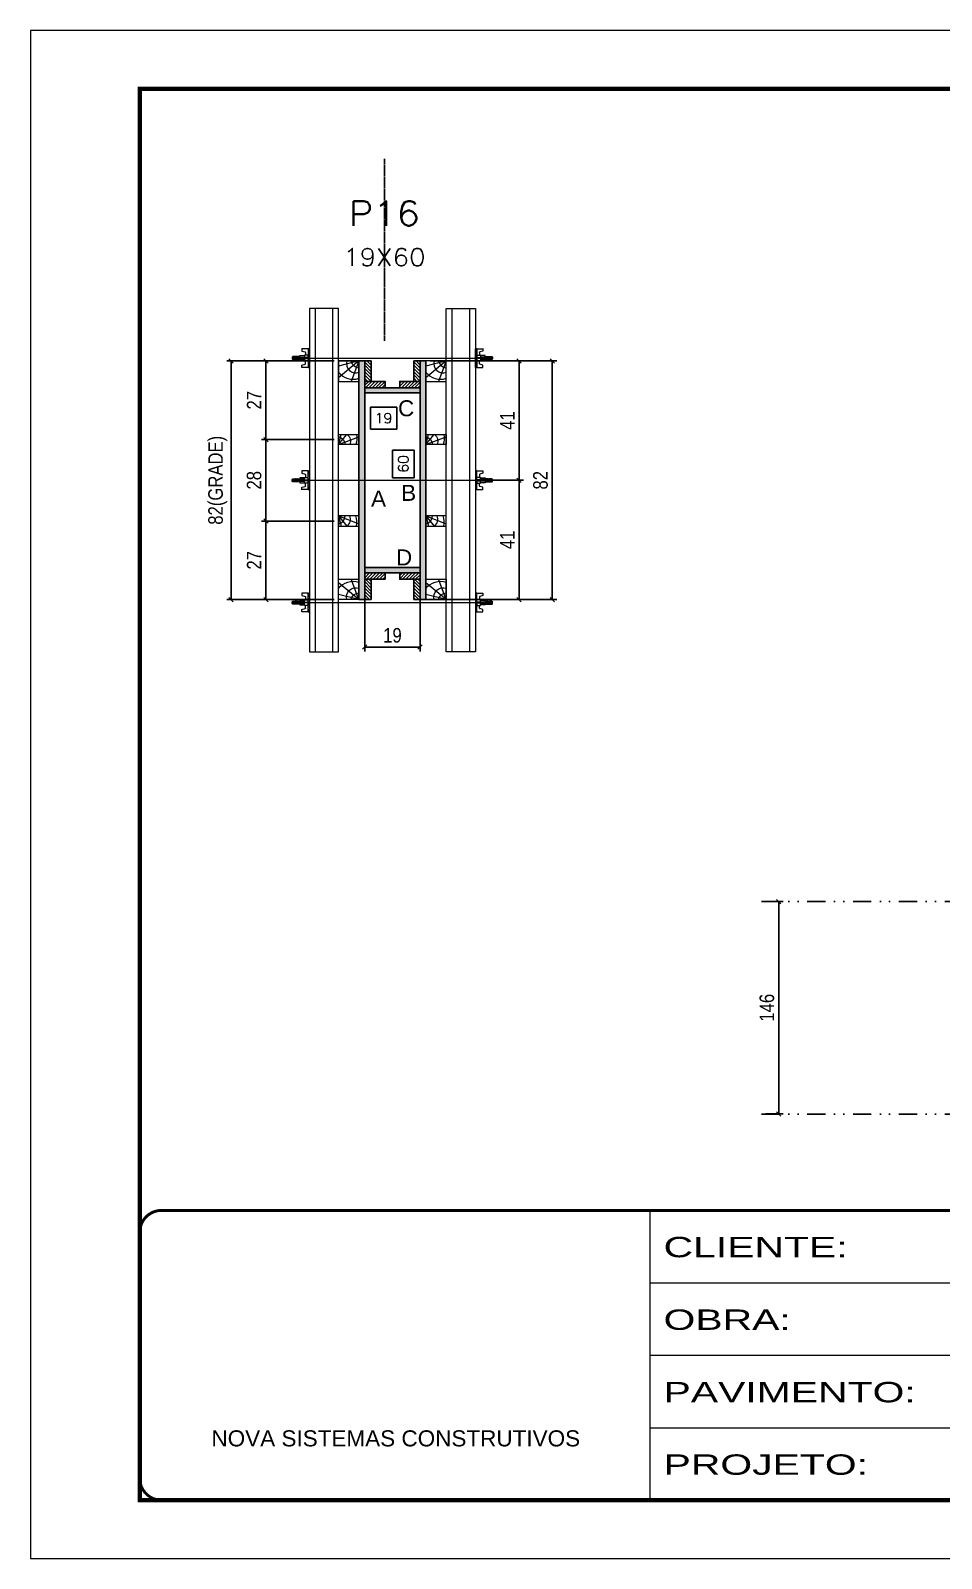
# Model space of a CAD drawing. Extents: x 808 to 7089, y -98 to 17032.
# Drawn here: x 808 to 1434, y 12537 to 13587 of the extents above; entities that cross this region are included whole.
import ezdxf
from ezdxf.enums import TextEntityAlignment as Align

# ---------------------------------------------------------------- set-up
doc = ezdxf.new("R2010")
doc.units = 0
for name, pattern in [('CONTINUO', [0]), ('DASHED', [0.75, 0.5, -0.25]), ('DIVIDE2', [0.625, 0.25, -0.125, 0, -0.125, 0, -0.125]), ('HIDDEN', [0.375, 0.25, -0.125])]:
    doc.linetypes.add(name, pattern=pattern)
for name, color, linetype in [('CHAPA', 1, 'Continuous'), ('COTA', 241, 'Continuous'), ('MEIO_PONT', 93, 'Continuous'), ('Nível', 160, 'Continuous'), ('Painéis', 200, 'Continuous'), ('SARRAFO', 251, 'Continuous'), ('Texto de Titulo', 7, 'Continuous'), ('Texto Qtd Sarr', 242, 'Continuous'), ('TEXTO_GERAL', 7, 'Continuous')]:
    doc.layers.add(name, color=color, linetype=linetype)
for name, color, linetype, lineweight in [('Folhas', 255, 'Continuous', 9), ('Hachura', 251, 'Continuous', 9), ('Madeira', 126, 'Continuous', 18), ('Perfil Metálico', 224, 'Continuous', 18), ('SARRAFO DE PRESSAO', 251, 'DASHED', 9), ('Texto Seção', 7, 'Continuous', 15)]:
    doc.layers.add(name, color=color, linetype=linetype, lineweight=lineweight)
doc.styles.add('ARIAL', font='arial.ttf')
doc.styles.add('COTA TECNICA 2X', font='techl___.ttf', dxfattribs={"height": 10})
doc.styles.add('COTA TECNICA-50', font='techl___.ttf', dxfattribs={"height": 10})
doc.styles.add('ROMANS', font='romans.shx')
doc.styles.add('Tecnologia', font='')
doc.styles.get('Tecnologia').set_extended_font_data('Forgotten Futurist')
doc.dimstyles.new('COTA PAINEL-50', dxfattribs={"dimtxt": 10, "dimasz": 3, "dimexe": 3, "dimexo": 3, "dimgap": 3, "dimtad": 1, "dimdec": 1, "dimzin": 12, "dimdsep": 46, "dimtxsty": 'COTA TECNICA-50', "dimblk1": 'OBLIQUE', "dimblk2": 'OBLIQUE', "dimsah": 1, "dimcen": 0.9, "dimclrd": 4, "dimclre": 4, "dimclrt": 240, "dimadec": 1, "dimazin": 3, "dimtfac": 1, "dimtdec": 1, "dimtmove": 0, "dimatfit": 3, "dimfxl": 1, "dimtolj": 1, "dimtzin": 12, "dimarcsym": 0})
doc.dimstyles.new('SECAO PILAR', dxfattribs={"dimtxt": 10, "dimasz": 3, "dimexe": 3, "dimexo": 3, "dimgap": 3, "dimtad": 1, "dimdec": 1, "dimlfac": 0.5, "dimzin": 12, "dimdsep": 46, "dimtxsty": 'COTA TECNICA 2X', "dimblk1": 'OBLIQUE', "dimblk2": 'OBLIQUE', "dimsah": 1, "dimcen": 0.9, "dimclrd": 256, "dimclre": 256, "dimclrt": 256, "dimadec": 1, "dimazin": 3, "dimtfac": 1, "dimtdec": 1, "dimtmove": 0, "dimatfit": 3, "dimfxl": 1, "dimtolj": 1, "dimtzin": 12, "dimarcsym": 0})
doc.dimstyles.new('SECÇÃO 2', dxfattribs={"dimtxt": 7, "dimasz": 6, "dimexe": 0.18, "dimexo": 2, "dimgap": -4, "dimtad": 3, "dimdec": 1, "dimlfac": 0.5, "dimzin": 12, "dimdsep": 46, "dimtxsty": 'ROMANS', "dimblk": 'ARCHTICK', "dimcen": 0.09, "dimse1": 1, "dimse2": 1, "dimsd1": 1, "dimsd2": 1, "dimclrd": 180, "dimclre": 5, "dimclrt": 1, "dimadec": 0, "dimazin": 3, "dimtfac": 1, "dimtdec": 1, "dimtofl": 0, "dimtmove": 0, "dimatfit": 3, "dimldrblk": 'ARCHTICK', "dimfxl": 1, "dimtolj": 1, "dimtzin": 0, "dimarcsym": 0})
pattern_1 = [(135, (-21853.7216, 22698.6416), (-1.12253202, -1.12253202), [])]
pattern_2 = [(135, (-21853.7216, 22483.6416), (-1.12253202, -1.12253202), [])]
pattern_3 = [(45, (10540.6384, 36105.4979), (-1.12253202, 1.12253202), [])]
pattern_4 = [(45, (10540.6384, 36125.4979), (-1.12253202, 1.12253202), [])]

# ---------------------------------------------------------------- blocks, each defined once
blk = doc.blocks.new('9999999999')
at = {"color": 30, "linetype": 'CONTINUO'}
for p, q in [((98564.6, 34230.2), (98564.6, 34429.4)), ((98564.6, 34379.6), (99584, 34379.6)), ((98564.6, 34329.8), (99488, 34329.8)), ((98564.6, 34280), (99488, 34280))]:
    blk.add_line(p, q, dxfattribs=at)
at = {"color": 30, "linetype": 'CONTINUO', "const_width": 2}
blk.add_lwpolyline([(99584, 34230.2), (99584, 34414.4, 0.414214), (99569, 34429.4), (98229, 34429.4, 0.414214), (98214, 34414.4), (98214, 34245.2, 0.414214), (98229, 34230.2), (99584, 34230.2)], format="xyb", dxfattribs=at)
at = {"layer": 'Folhas'}
blk.add_lwpolyline([(98139, 34190.2), (99624, 34190.2), (99624, 35240.2), (98139, 35240.2)], close=True, dxfattribs=at)
at = {"layer": 'Folhas', "color": 30, "const_width": 3}
blk.add_lwpolyline([(98214, 34230.2), (99584, 34230.2), (99584, 35200.2), (98214, 35200.2)], close=True, dxfattribs=at)
at = {"color": 7, "linetype": 'Continuous', "ltscale": 5, "style": 'ARIAL'}
blk.add_text('NOVA SISTEMAS CONSTRUTIVOS', height=11.059, dxfattribs=at).set_placement((98263.2, 34267.2))
at = {"layer": 'Folhas', "color": 7, "style": 'Tecnologia', "width": 1.5}
for s, p in [('CLIENTE:', (98573.7, 34397.2)), ('OBRA:', (98573.7, 34347.3)), ('PAVIMENTO:', (98573.7, 34297.5)), ('PROJETO:', (98573.7, 34247.7))]:
    blk.add_text(s, height=14, dxfattribs=at).set_placement(p)
blk = doc.blocks.new('_Oblique')
at = {"color": 0, "linetype": 'ByBlock', "lineweight": -2}
blk.add_line((-0.5, -0.5), (0.5, 0.5), dxfattribs=at)
blk = doc.blocks.new('*D1372')
at = {"layer": 'COTA', "color": 4, "lineweight": -2, "transparency": 16777216}
for p, q in [((1313.2, 12988.2), (1325, 12988.2)), ((1322, 12842.2), (1322, 12988.2)), ((1313.2, 12842.2), (1325, 12842.2))]:
    blk.add_line(p, q, dxfattribs=at)
at = {"layer": 'Defpoints', "color": 0, "transparency": 16777216}
for p in [(1310.2, 12988.2), (1322, 12988.2), (1310.2, 12842.2)]:
    blk.add_point(p, dxfattribs=at)
at = {"layer": 'COTA', "color": 4, "lineweight": -2, "transparency": 16777216, "xscale": 3, "yscale": 3, "zscale": 3}
for p, rotation in [((1322, 12988.2), 90), ((1322, 12842.2), 270)]:
    blk.add_blockref('_Oblique', p, dxfattribs=dict(at, rotation=rotation))
at = {"layer": 'COTA', "color": 240, "transparency": 16777216, "insert": (1313.9, 12915.2), "char_height": 10, "attachment_point": 5, "rotation": 90, "style": 'COTA TECNICA-50'}
blk.add_mtext('\\A1;146', dxfattribs=at)
blk = doc.blocks.new('titulo1')
at = {"layer": 'Defpoints', "color": 252, "linetype": 'HIDDEN', "ltscale": 2}
blk.add_line((0, 0), (0, 125), dxfattribs=at)
at = {"layer": 'Defpoints', "style": 'ROMANS', "oblique": 15}
blk.add_attdef('FOLHA', text='', height=10, dxfattribs=at).set_placement((0, 15.6), align=Align.MIDDLE_CENTER)
at = {"layer": 'Texto Qtd Sarr', "color": 3, "style": 'ROMANS', "oblique": 15}
for tag, height, p in [('TITULO', 17, (0, 71.4)), ('SEÇÃO', 12, (0, 41.5))]:
    blk.add_attdef(tag, text='', height=height, dxfattribs=at).set_placement(p, align=Align.MIDDLE_CENTER)
blk = doc.blocks.new('*D1341')
at = {"layer": 'COTA', "color": 180, "lineweight": -2, "transparency": 16777216}
for p, q in [((1071.7, 13298.4), (1056.7, 13298.4)), ((1056.7, 13298.4), (1056.7, 13279.4)), ((1071.7, 13279.4), (1071.7, 13298.4)), ((1056.7, 13279.4), (1071.7, 13279.4))]:
    blk.add_line(p, q, dxfattribs=at)
at = {"layer": 'Defpoints', "color": 0, "transparency": 16777216}
for p in [(1037.7, 13337.7), (1037.7, 13217.7), (1075.7, 13217.7)]:
    blk.add_point(p, dxfattribs=at)
at = {"layer": 'COTA', "color": 1, "transparency": 16777216, "insert": (1064.2, 13288.9), "char_height": 7, "attachment_point": 5, "rotation": 90, "style": 'ROMANS'}
blk.add_mtext('\\A1;60', dxfattribs=at)
blk = doc.blocks.new('_ArchTick')
at = {"color": 0, "linetype": 'ByBlock', "const_width": 0.15}
blk.add_lwpolyline([(-0.5, -0.5), (0.5, 0.5)], dxfattribs=at)
blk = doc.blocks.new('*D1342')
at = {"layer": 'COTA', "color": 180, "lineweight": -2, "transparency": 16777216}
for p, q in [((1059.6, 13327.9), (1041.6, 13327.9)), ((1041.6, 13327.9), (1041.6, 13312.9)), ((1059.6, 13312.9), (1059.6, 13327.9)), ((1041.6, 13312.9), (1059.6, 13312.9))]:
    blk.add_line(p, q, dxfattribs=at)
at = {"layer": 'Defpoints', "color": 0, "transparency": 16777216}
for p in [(1037.7, 13337.7), (1075.7, 13337.7), (1075.7, 13308.9)]:
    blk.add_point(p, dxfattribs=at)
at = {"layer": 'COTA', "color": 1, "transparency": 16777216, "insert": (1050.6, 13320.4), "char_height": 7, "attachment_point": 5, "style": 'ROMANS'}
blk.add_mtext('\\A1;19', dxfattribs=at)
blk = doc.blocks.new('C')
at = {"layer": 'Hachura', "color": 0}
for p, q in [((0, 3.22), (0, -3.22)), ((0.45, 3.22), (0, 3.22)), ((0.46, 3.16), (0, 3.16)), ((0.46, 3.05), (0, 3.05)), ((0.46, 2.88), (0, 2.88)), ((0, 2.75), (0, -1.16)), ((0.46, 2.65), (0, 2.65)), ((0.46, 2.23), (0, 2.23)), ((0.46, 1.51), (0, 1.51)), ((0.39, 0.49), (0.17, 0.49)), ((0.45, -3.23), (0.45, 3.22)), ((0.45, 3.22), (2.58, 3.22)), ((1.74, 0.97), (0.45, 0.97)), ((1.45, 0.1), (0.45, 0.1)), ((1.35, 1.94), (1.35, 0.96)), ((2.58, 2.39), (1.47, 2.09)), ((1.74, -0.97), (1.74, 0.97)), ((1.74, 0.97), (1.74, 0.84)), ((1.74, 0.97), (1.74, 0.84)), ((1.74, 0.84), (3.35, 0.84)), ((3.35, 0.45), (1.74, 0.45)), ((2.58, 3.22), (2.58, 2.39)), ((3.32, 0.84), (3.32, -0.84)), ((3.35, 0.84), (3.35, -0.84)), ((3.68, 0.45), (3.35, 0.45)), ((3.84, -0.52), (3.35, 0.45)), ((3.35, 0.06), (3.67, -0.57)), ((3.68, 0.45), (4.16, -0.52)), ((3.72, 0.5), (4.25, -0.57)), ((4.37, -0.55), (3.83, 0.53)), ((4.15, 0.45), (3.93, 0.45)), ((4.42, -0.52), (3.93, 0.45)), ((4.15, 0.45), (4.26, 0.45)), ((4.26, 0.45), (4.74, -0.52)), ((4.3, 0.5), (4.83, -0.57)), ((4.95, -0.55), (4.41, 0.53)), ((4.51, 0.45), (4.84, 0.45)), ((5, -0.52), (4.51, 0.45)), ((4.84, 0.45), (5.32, -0.52)), ((4.88, 0.5), (5.41, -0.57)), ((5.53, -0.55), (4.99, 0.53)), ((5.58, -0.52), (5.09, 0.45)), ((5.42, 0.45), (5.09, 0.45)), ((5.58, -0.52), (5.09, 0.45)), ((5.42, 0.45), (5.74, -0.19)), ((5.46, 0.5), (5.74, -0.07)), ((5.74, 0.19), (5.57, 0.53)), ((5.74, 0.32), (5.68, 0.45)), ((5.68, 0.45), (5.74, 0.45)), ((5.74, 0.45), (5.9, 0.29)), ((5.74, 0.45), (5.74, -0.52)), ((5.9, -0.36), (5.9, 0.29)), ((0.45, 0), (0, 0)), ((0.46, -1.52), (0, -1.52)), ((0.46, -2.23), (0, -2.23)), ((0.46, -2.65), (0, -2.65)), ((0.46, -2.88), (0, -2.88)), ((0.46, -3.05), (0, -3.05)), ((0.46, -3.16), (0, -3.16)), ((0, -3.22), (2.57, -3.22)), ((0.08, -0.48), (0.29, -0.48)), ((0.29, -0.48), (0.4, -0.48)), ((0.45, 0), (0.45, -0.97)), ((0.45, -0.16), (1.45, -0.16)), ((0.45, -0.65), (0.45, -0.32)), ((0.45, -3.23), (0.45, -0.65)), ((0.45, -0.97), (1.74, -0.97)), ((1.35, -1.94), (1.35, -0.97)), ((2.58, -2.39), (1.47, -2.1)), ((3.35, -0.32), (1.74, -0.32)), ((3.35, -0.84), (1.74, -0.84)), ((2.58, -3.23), (2.58, -2.39)), ((3.35, -0.07), (3.58, -0.52)), ((3.35, -0.52), (3.58, -0.52)), ((3.84, -0.52), (4.16, -0.52)), ((4.42, -0.52), (4.74, -0.52)), ((4.63, -0.52), (4.74, -0.52)), ((5, -0.52), (5.32, -0.52)), ((5.58, -0.52), (5.74, -0.52)), ((5.74, -0.52), (5.9, -0.36)), ((5.74, -0.52), (5.74, -0.52))]:
    blk.add_line(p, q, dxfattribs=at)
for centre, radius, start, end in [((1.52, 1.94), 0.161, 104.7436, 180), ((1.44, -0.03), 0.129, 272.695, 87.305), ((3.81, 0.39), 0.143, 25.5688, 154.4312), ((4.39, 0.39), 0.143, 25.5688, 154.4312), ((4.97, 0.39), 0.143, 25.5688, 154.4312), ((5.55, 0.39), 0.143, 25.5688, 154.4312), ((0.17, -0.37), 0.174, 221.744, 317.8592), ((1.52, -1.94), 0.161, 180, 255.2564), ((3.71, -0.4), 0.174, 222.1408, 318.256), ((4.29, -0.4), 0.174, 222.1408, 318.256), ((4.87, -0.4), 0.174, 222.1408, 318.256), ((5.45, -0.4), 0.174, 222.1408, 318.256), ((5.61, -0.4), 0.174, 317.8592, 318.256)]:
    blk.add_arc(centre, radius, start, end, dxfattribs=at)
blk = doc.blocks.new('*D1369')
at = {"layer": 'COTA', "lineweight": -2, "transparency": 16777216}
for p, q in [((1037.7, 13211.1), (1037.7, 13160.1)), ((1075.7, 13211.1), (1075.7, 13160.1)), ((1037.7, 13163.1), (1075.7, 13163.1))]:
    blk.add_line(p, q, dxfattribs=at)
at = {"layer": 'Defpoints', "color": 0, "transparency": 16777216}
for p in [(1037.7, 13214.1), (1075.7, 13214.1), (1075.7, 13163.1)]:
    blk.add_point(p, dxfattribs=at)
at = {"layer": 'COTA', "lineweight": -2, "transparency": 16777216, "xscale": 3, "yscale": 3, "zscale": 3, "rotation": 180}
blk.add_blockref('_Oblique', (1037.7, 13163.1), dxfattribs=at)
at = {"layer": 'COTA', "lineweight": -2, "transparency": 16777216, "xscale": 3, "yscale": 3, "zscale": 3}
blk.add_blockref('_Oblique', (1075.7, 13163.1), dxfattribs=at)
at = {"layer": 'COTA', "transparency": 16777216, "insert": (1056.7, 13171.1), "char_height": 10, "attachment_point": 5, "style": 'COTA TECNICA 2X'}
blk.add_mtext('\\A1;19', dxfattribs=at)
blk = doc.blocks.new('*D1343')
at = {"layer": 'COTA', "lineweight": -2, "transparency": 16777216}
for p, q in [((1016.7, 13359.7), (942.9, 13359.7)), ((945.9, 13359.7), (945.9, 13195.7)), ((1016.7, 13195.7), (942.9, 13195.7))]:
    blk.add_line(p, q, dxfattribs=at)
at = {"layer": 'Defpoints', "color": 0, "transparency": 16777216}
for p in [(1019.7, 13359.7), (945.9, 13195.7), (1019.7, 13195.7)]:
    blk.add_point(p, dxfattribs=at)
at = {"layer": 'COTA', "lineweight": -2, "transparency": 16777216, "xscale": 3, "yscale": 3, "zscale": 3}
for p, rotation in [((945.9, 13359.7), 90), ((945.9, 13195.7), 270)]:
    blk.add_blockref('_Oblique', p, dxfattribs=dict(at, rotation=rotation))
at = {"layer": 'COTA', "transparency": 16777216, "insert": (936.7, 13277.7), "char_height": 10, "attachment_point": 5, "rotation": 90, "style": 'COTA TECNICA 2X'}
blk.add_mtext('\\A1;82(GRADE)', dxfattribs=at)
blk = doc.blocks.new('*D1344')
at = {"layer": 'COTA', "lineweight": -2, "transparency": 16777216}
for p, q in [((1016.7, 13249.7), (966.8, 13249.7)), ((969.8, 13249.7), (969.8, 13195.7)), ((1016.7, 13195.7), (966.8, 13195.7))]:
    blk.add_line(p, q, dxfattribs=at)
at = {"layer": 'Defpoints', "color": 0, "transparency": 16777216}
for p in [(1019.7, 13249.7), (969.8, 13195.7), (1019.7, 13195.7)]:
    blk.add_point(p, dxfattribs=at)
at = {"layer": 'COTA', "lineweight": -2, "transparency": 16777216, "xscale": 3, "yscale": 3, "zscale": 3}
for p, rotation in [((969.8, 13249.7), 90), ((969.8, 13195.7), 270)]:
    blk.add_blockref('_Oblique', p, dxfattribs=dict(at, rotation=rotation))
at = {"layer": 'COTA', "transparency": 16777216, "insert": (961.7, 13222.7), "char_height": 10, "attachment_point": 5, "rotation": 90, "style": 'COTA TECNICA 2X'}
blk.add_mtext('\\A1;27', dxfattribs=at)
blk = doc.blocks.new('PONTALETE')
at = {"layer": 'Madeira'}
for q in [(2.71, 7), (7, 5.76), (7, 1.74)]:
    blk.add_line((0, 0), q, dxfattribs=at)
blk.add_lwpolyline([(0, 0), (7, 0), (7, 7), (0, 7)], close=True, dxfattribs=at)
for centre, radius, start, end in [((2.04, 0.06), 6.23, 37.2818, 109.0913), ((1.09, 0.9), 3.19, 343.603, 109.9847), ((-0.21, -0.78), 3.09, 14.6322, 86.0383)]:
    blk.add_arc(centre, radius, start, end, dxfattribs=at)
blk = doc.blocks.new('MEIO PONTALETE')
at = {"layer": 'Madeira'}
for q in [(2.71, 7), (3.5, 2.88), (3.5, 0.87)]:
    blk.add_line((0, 0), q, dxfattribs=at)
blk.add_lwpolyline([(0, 0), (3.5, 0), (3.5, 7), (0, 7)], close=True, dxfattribs=at)
for centre, radius, start, end in [((2.04, 0.06), 6.23, 76.4499, 109.0913), ((1.09, 0.9), 3.19, 40.9063, 109.9847), ((-0.21, -0.78), 3.09, 14.6322, 86.0383)]:
    blk.add_arc(centre, radius, start, end, dxfattribs=at)
blk = doc.blocks.new('*D1345')
at = {"layer": 'COTA', "lineweight": -2, "transparency": 16777216}
for p, q in [((1016.7, 13359.7), (966.8, 13359.7)), ((969.8, 13359.7), (969.8, 13305.7)), ((1016.7, 13305.7), (966.8, 13305.7))]:
    blk.add_line(p, q, dxfattribs=at)
at = {"layer": 'Defpoints', "color": 0, "transparency": 16777216}
for p in [(1019.7, 13359.7), (969.8, 13305.7), (1019.7, 13305.7)]:
    blk.add_point(p, dxfattribs=at)
at = {"layer": 'COTA', "lineweight": -2, "transparency": 16777216, "xscale": 3, "yscale": 3, "zscale": 3}
for p, rotation in [((969.8, 13359.7), 90), ((969.8, 13305.7), 270)]:
    blk.add_blockref('_Oblique', p, dxfattribs=dict(at, rotation=rotation))
at = {"layer": 'COTA', "transparency": 16777216, "insert": (961.7, 13332.7), "char_height": 10, "attachment_point": 5, "rotation": 90, "style": 'COTA TECNICA 2X'}
blk.add_mtext('\\A1;27', dxfattribs=at)
blk = doc.blocks.new('*D1346')
at = {"layer": 'COTA', "lineweight": -2, "transparency": 16777216}
for p, q in [((1016.7, 13305.7), (966.8, 13305.7)), ((969.8, 13305.7), (969.8, 13249.7)), ((1016.7, 13249.7), (966.8, 13249.7))]:
    blk.add_line(p, q, dxfattribs=at)
at = {"layer": 'Defpoints', "color": 0, "transparency": 16777216}
for p in [(1019.7, 13305.7), (969.8, 13249.7), (1019.7, 13249.7)]:
    blk.add_point(p, dxfattribs=at)
at = {"layer": 'COTA', "lineweight": -2, "transparency": 16777216, "xscale": 3, "yscale": 3, "zscale": 3}
for p, rotation in [((969.8, 13305.7), 90), ((969.8, 13249.7), 270)]:
    blk.add_blockref('_Oblique', p, dxfattribs=dict(at, rotation=rotation))
at = {"layer": 'COTA', "transparency": 16777216, "insert": (961.7, 13277.7), "char_height": 10, "attachment_point": 5, "rotation": 90, "style": 'COTA TECNICA 2X'}
blk.add_mtext('\\A1;28', dxfattribs=at)
blk = doc.blocks.new('*D1347')
at = {"layer": 'COTA', "lineweight": -2, "transparency": 16777216}
for p, q in [((1082.7, 13359.7), (1169.5, 13359.7)), ((1166.5, 13359.7), (1166.5, 13195.7)), ((1082.7, 13195.7), (1169.5, 13195.7))]:
    blk.add_line(p, q, dxfattribs=at)
at = {"layer": 'Defpoints', "color": 0, "transparency": 16777216}
for p in [(1079.7, 13359.7), (1079.7, 13195.7), (1166.5, 13195.7)]:
    blk.add_point(p, dxfattribs=at)
at = {"layer": 'COTA', "lineweight": -2, "transparency": 16777216, "xscale": 3, "yscale": 3, "zscale": 3}
for p, rotation in [((1166.5, 13359.7), 90), ((1166.5, 13195.7), 270)]:
    blk.add_blockref('_Oblique', p, dxfattribs=dict(at, rotation=rotation))
at = {"layer": 'COTA', "transparency": 16777216, "insert": (1158.4, 13277.7), "char_height": 10, "attachment_point": 5, "rotation": 90, "style": 'COTA TECNICA 2X'}
blk.add_mtext('\\A1;82', dxfattribs=at)
blk = doc.blocks.new('*D1348')
at = {"layer": 'COTA', "lineweight": -2, "transparency": 16777216}
for p, q in [((1116.7, 13359.7), (1146.7, 13359.7)), ((1143.7, 13359.7), (1143.7, 13277.7)), ((1116.7, 13277.7), (1146.7, 13277.7))]:
    blk.add_line(p, q, dxfattribs=at)
at = {"layer": 'Defpoints', "color": 0, "transparency": 16777216}
for p in [(1113.7, 13359.7), (1113.7, 13277.7), (1143.7, 13277.7)]:
    blk.add_point(p, dxfattribs=at)
at = {"layer": 'COTA', "lineweight": -2, "transparency": 16777216, "xscale": 3, "yscale": 3, "zscale": 3}
for p, rotation in [((1143.7, 13359.7), 90), ((1143.7, 13277.7), 270)]:
    blk.add_blockref('_Oblique', p, dxfattribs=dict(at, rotation=rotation))
at = {"layer": 'COTA', "transparency": 16777216, "insert": (1135.6, 13318.7), "char_height": 10, "attachment_point": 5, "rotation": 90, "style": 'COTA TECNICA 2X'}
blk.add_mtext('\\A1;41', dxfattribs=at)
blk = doc.blocks.new('*D1349')
at = {"layer": 'COTA', "lineweight": -2, "transparency": 16777216}
for p, q in [((1116.7, 13277.7), (1146.7, 13277.7)), ((1143.7, 13195.7), (1143.7, 13277.7)), ((1116.7, 13195.7), (1146.7, 13195.7))]:
    blk.add_line(p, q, dxfattribs=at)
at = {"layer": 'Defpoints', "color": 0, "transparency": 16777216}
for p in [(1113.7, 13277.7), (1143.7, 13277.7), (1113.7, 13195.7)]:
    blk.add_point(p, dxfattribs=at)
at = {"layer": 'COTA', "lineweight": -2, "transparency": 16777216, "xscale": 3, "yscale": 3, "zscale": 3}
for p, rotation in [((1143.7, 13277.7), 90), ((1143.7, 13195.7), 270)]:
    blk.add_blockref('_Oblique', p, dxfattribs=dict(at, rotation=rotation))
at = {"layer": 'COTA', "transparency": 16777216, "insert": (1135.6, 13236.7), "char_height": 10, "attachment_point": 5, "rotation": 90, "style": 'COTA TECNICA 2X'}
blk.add_mtext('\\A1;41', dxfattribs=at)

msp = doc.modelspace()

# ---------------------------------------------------------------- hatches: boundary and pattern name
at = {"layer": 'Hachura'}
h = msp.add_hatch(color=256, dxfattribs=at)
h.dxf.hatch_style = 1
h.paths.add_polyline_path([(1037.69, 13195.69), (1033.69, 13195.69), (1033.69, 13359.69), (1037.69, 13359.69)])
h = msp.add_hatch(color=256, dxfattribs=at)
h.dxf.hatch_style = 1
h.paths.add_polyline_path([(1037.69, 13195.69), (1033.69, 13195.69), (1033.69, 13359.69), (1037.69, 13359.69)])
h = msp.add_hatch(dxfattribs=at)
h.set_pattern_fill('ANSI31', color=256, scale=0.5, angle=90, style=0)
h.set_pattern_definition(pattern_2)
h.paths.add_polyline_path([(1037.69, 13345.69), (1042.09, 13345.69), (1042.09, 13359.69), (1037.69, 13359.69)])
h = msp.add_hatch(dxfattribs=at)
h.set_pattern_fill('ANSI31', color=256, scale=0.5, angle=90, style=0)
h.set_pattern_definition(pattern_2)
h.paths.add_polyline_path([(1075.69, 13345.69), (1071.29, 13345.69), (1071.29, 13359.69), (1075.69, 13359.69)])
h = msp.add_hatch(color=256, dxfattribs=at)
h.dxf.hatch_style = 1
h.paths.add_polyline_path([(1075.69, 13195.69), (1079.69, 13195.69), (1079.69, 13359.69), (1075.69, 13359.69)])
h = msp.add_hatch(color=256, dxfattribs=at)
h.dxf.hatch_style = 1
h.paths.add_polyline_path([(1075.69, 13195.69), (1079.69, 13195.69), (1079.69, 13359.69), (1075.69, 13359.69)])
h = msp.add_hatch(dxfattribs=at)
h.set_pattern_fill('ANSI31', color=256, scale=0.5, style=0)
h.set_pattern_definition(pattern_4)
h.paths.add_polyline_path([(1051.69, 13341.29), (1051.69, 13345.69), (1037.69, 13345.69), (1037.69, 13341.29)])
h = msp.add_hatch(dxfattribs=at)
h.set_pattern_fill('ANSI31', color=256, scale=0.5, style=0)
h.set_pattern_definition(pattern_4)
h.paths.add_polyline_path([(1061.69, 13341.29), (1061.69, 13345.69), (1075.69, 13345.69), (1075.69, 13341.29)])
h = msp.add_hatch(color=256, dxfattribs=at)
h.dxf.hatch_style = 1
h.paths.add_polyline_path([(1037.69, 13341.29), (1037.69, 13337.69), (1075.69, 13337.69), (1075.69, 13341.29)])
h = msp.add_hatch(color=256, dxfattribs=at)
h.dxf.hatch_style = 1
h.paths.add_polyline_path([(1037.69, 13341.29), (1037.69, 13337.69), (1075.69, 13337.69), (1075.69, 13341.29)])
h = msp.add_hatch(color=256, dxfattribs=at)
h.dxf.hatch_style = 1
h.paths.add_polyline_path([(1037.69, 13217.69), (1037.69, 13214.09), (1075.69, 13214.09), (1075.69, 13217.69)])
h = msp.add_hatch(color=256, dxfattribs=at)
h.dxf.hatch_style = 1
h.paths.add_polyline_path([(1037.69, 13217.69), (1037.69, 13214.09), (1075.69, 13214.09), (1075.69, 13217.69)])
h = msp.add_hatch(dxfattribs=at)
h.set_pattern_fill('ANSI31', color=256, scale=0.5, style=0)
h.set_pattern_definition(pattern_3)
h.paths.add_polyline_path([(1051.69, 13214.09), (1051.69, 13209.69), (1037.69, 13209.69), (1037.69, 13214.09)])
h = msp.add_hatch(dxfattribs=at)
h.set_pattern_fill('ANSI31', color=256, scale=0.5, angle=90, style=0)
h.set_pattern_definition(pattern_1)
h.paths.add_polyline_path([(1037.69, 13209.69), (1042.09, 13209.69), (1042.09, 13195.69), (1037.69, 13195.69)])
h = msp.add_hatch(dxfattribs=at)
h.set_pattern_fill('ANSI31', color=256, scale=0.5, style=0)
h.set_pattern_definition(pattern_3)
h.paths.add_polyline_path([(1061.69, 13214.09), (1061.69, 13209.69), (1075.69, 13209.69), (1075.69, 13214.09)])
h = msp.add_hatch(dxfattribs=at)
h.set_pattern_fill('ANSI31', color=256, scale=0.5, angle=90, style=0)
h.set_pattern_definition(pattern_1)
h.paths.add_polyline_path([(1075.69, 13209.69), (1071.29, 13209.69), (1071.29, 13195.69), (1075.69, 13195.69)])

# ---------------------------------------------------------------- linework, layer by layer
at = {"layer": 'CHAPA'}
for points in [[(1037.69, 13195.69), (1033.69, 13195.69), (1033.69, 13359.69), (1037.69, 13359.69)], [(1037.69, 13195.69), (1033.69, 13195.69), (1033.69, 13359.69), (1037.69, 13359.69)], [(1075.69, 13195.69), (1079.69, 13195.69), (1079.69, 13359.69), (1075.69, 13359.69)], [(1075.69, 13195.69), (1079.69, 13195.69), (1079.69, 13359.69), (1075.69, 13359.69)], [(1037.69, 13341.29), (1037.69, 13337.69), (1075.69, 13337.69), (1075.69, 13341.29)], [(1037.69, 13341.29), (1037.69, 13337.69), (1075.69, 13337.69), (1075.69, 13341.29)], [(1037.69, 13217.69), (1037.69, 13214.09), (1075.69, 13214.09), (1075.69, 13217.69)], [(1037.69, 13217.69), (1037.69, 13214.09), (1075.69, 13214.09), (1075.69, 13217.69)]]:
    msp.add_lwpolyline(points, close=True, dxfattribs=at)
at = {"layer": 'Hachura'}
for p, q in [((988.89, 13361.69), (1120.69, 13361.7)), ((988.89, 13277.69), (1120.69, 13277.68)), ((988.89, 13193.69), (1120.69, 13193.68))]:
    msp.add_line(p, q, dxfattribs=at)
at = {"layer": 'Madeira'}
for points in [[(1033.69, 13195.69), (1019.69, 13195.69), (1019.69, 13359.69), (1033.69, 13359.69)], [(1079.69, 13195.69), (1093.69, 13195.69), (1093.69, 13359.69), (1079.69, 13359.69)]]:
    msp.add_lwpolyline(points, close=True, dxfattribs=at)
at = {"layer": 'Nível', "color": 4, "linetype": 'DIVIDE2', "ltscale": 50}
for p, q in [((1310.16, 12988.17), (2253.17, 12988.17)), ((1310.16, 12842.17), (2253.17, 12842.17))]:
    msp.add_line(p, q, dxfattribs=at)
at = {"layer": 'Painéis'}
msp.add_lwpolyline([(1075.69, 13337.69), (1037.69, 13337.69), (1037.69, 13217.69), (1075.69, 13217.69)], close=True, dxfattribs=at)
at = {"layer": 'Perfil Metálico'}
for points in [[(999.69, 13159.69), (1019.69, 13159.69), (1019.69, 13395.69), (999.69, 13395.69)], [(1015.69, 13395.69), (1003.69, 13395.69), (1003.69, 13159.69), (1015.69, 13159.69)], [(1113.69, 13159.69), (1093.69, 13159.69), (1093.69, 13395.69), (1113.69, 13395.69)], [(1097.69, 13395.69), (1109.69, 13395.69), (1109.69, 13159.69), (1097.69, 13159.69)]]:
    msp.add_lwpolyline(points, close=True, dxfattribs=at)
at = {"layer": 'SARRAFO'}
for points in [[(1042.09, 13359.69), (1042.09, 13345.69), (1037.69, 13345.69), (1037.69, 13359.69)], [(1071.29, 13359.69), (1071.29, 13345.69), (1075.69, 13345.69), (1075.69, 13359.69)], [(1037.69, 13345.69), (1051.69, 13345.69), (1051.69, 13341.29), (1037.69, 13341.29)], [(1075.69, 13345.69), (1061.69, 13345.69), (1061.69, 13341.29), (1075.69, 13341.29)], [(1037.69, 13209.69), (1051.69, 13209.69), (1051.69, 13214.09), (1037.69, 13214.09)], [(1042.09, 13195.69), (1042.09, 13209.69), (1037.69, 13209.69), (1037.69, 13195.69)], [(1075.69, 13209.69), (1061.69, 13209.69), (1061.69, 13214.09), (1075.69, 13214.09)], [(1071.29, 13195.69), (1071.29, 13209.69), (1075.69, 13209.69), (1075.69, 13195.69)]]:
    msp.add_lwpolyline(points, close=True, dxfattribs=at)

# ---------------------------------------------------------------- block references
at = {"layer": 'Hachura', "linetype": 'Continuous', "yscale": 2, "zscale": 2, "rotation": 180}
for p, xscale in [((999.69, 13361.69), 2), ((1113.69, 13361.69), -2)]:
    msp.add_blockref('C', p, dxfattribs=dict(at, xscale=xscale))
at = {"layer": 'Hachura', "linetype": 'Continuous', "yscale": 2, "zscale": 2}
for p, xscale in [((999.69, 13277.69), -2), ((1113.69, 13277.69), 2), ((999.69, 13193.69), -2), ((1113.69, 13193.69), 2)]:
    msp.add_blockref('C', p, dxfattribs=dict(at, xscale=xscale))
at = {"layer": 'MEIO_PONT'}
for name, p, xscale, yscale, zscale, rotation in [('PONTALETE', (1033.69, 13359.69), 2, 2, 2, 180), ('PONTALETE', (1093.69, 13359.69), 2, 2, 2, 180), ('MEIO PONTALETE', (1019.69, 13302.19), -1.999999997962732, 1.999999997962732, 1.999999997962732, 270), ('MEIO PONTALETE', (1079.69, 13302.19), -1.999999997962732, 1.999999997962732, 1.999999997962732, 270), ('MEIO PONTALETE', (1019.69, 13253.19), 1.999999997962732, 1.999999997962732, 1.999999997962732, 270), ('MEIO PONTALETE', (1079.69, 13253.19), 1.999999997962732, 1.999999997962732, 1.999999997962732, 270)]:
    msp.add_blockref(name, p, dxfattribs=dict(at, xscale=xscale, yscale=yscale, zscale=zscale, rotation=rotation))
at = {"layer": 'MEIO_PONT', "xscale": -2, "yscale": 2, "zscale": 2}
for p in [(1033.69, 13195.69), (1093.69, 13195.69)]:
    msp.add_blockref('PONTALETE', p, dxfattribs=at)
at = {"layer": 'SARRAFO DE PRESSAO', "color": 6, "linetype": 'ByBlock'}
msp.add_blockref('9999999999', (-97330.81, -21653.45), dxfattribs=at)
at = {"layer": 'Texto Seção'}
ref = msp.add_blockref('titulo1', (1051.15, 13373.56), dxfattribs=at)
ref.add_attrib('TITULO', 'P16', dxfattribs={"layer": 'Texto de Titulo', "color": 7, "height": 17, "style": 'ROMANS', "width": 1.1}).set_placement((1051.15, 13461.06), align=Align.MIDDLE_CENTER)
ref.add_attrib('SEÇÃO', '19X60', dxfattribs={"layer": 'Texto de Titulo', "color": 7, "height": 12, "style": 'ROMANS', "width": 1.1}).set_placement((1051.15, 13431.06), align=Align.MIDDLE_CENTER)

# ---------------------------------------------------------------- texts
at = {"layer": 'TEXTO_GERAL', "style": 'ARIAL'}
for s, p in [('C', (1066.09, 13327.19)), ('B', (1067.86, 13269.05)), ('A', (1047.14, 13265.14)), ('D', (1064.69, 13224.69))]:
    msp.add_text(s, height=11, dxfattribs=at).set_placement(p, align=Align.MIDDLE_CENTER)

# ---------------------------------------------------------------- dimensions: what is measured, and where the dimension line sits
at = {"layer": 'COTA'}
dim = msp.add_linear_dim(base=(945.91, 13195.69), p1=(1019.69, 13359.69), p2=(1019.69, 13195.69), angle=270, text='<>(GRADE)', dimstyle='SECAO PILAR', dxfattribs=at)
dim.commit()
dim.dimension.update_dxf_attribs({"geometry": '*D1343', "text_midpoint": (936.69, 13277.69)})
for base, p1, p2, angle, dimstyle, picture, middle in [((969.75, 13305.69), (1019.69, 13359.69), (1019.69, 13305.69), 270, 'SECAO PILAR', '*D1345', (961.68, 13332.69)), ((1166.46, 13195.69), (1079.69, 13359.69), (1079.69, 13195.69), 270, 'SECAO PILAR', '*D1347', (1158.37, 13277.69)), ((1143.69, 13277.69), (1113.69, 13359.69), (1113.69, 13277.69), 270, 'SECAO PILAR', '*D1348', (1135.62, 13318.69)), ((969.75, 13249.69), (1019.69, 13305.69), (1019.69, 13249.69), 270, 'SECAO PILAR', '*D1346', (961.66, 13277.69)), ((1143.69, 13277.69), (1113.69, 13195.69), (1113.69, 13277.69), 90, 'SECAO PILAR', '*D1349', (1135.62, 13236.69)), ((969.75, 13195.69), (1019.69, 13249.69), (1019.69, 13195.69), 270, 'SECAO PILAR', '*D1344', (961.68, 13222.69)), ((1322.01, 12988.17), (1310.16, 12842.17), (1310.16, 12988.17), 90, 'COTA PAINEL-50', '*D1372', (1313.91, 12915.17))]:
    dim = msp.add_linear_dim(base=base, p1=p1, p2=p2, angle=angle, dimstyle=dimstyle, dxfattribs=at)
    dim.commit()
    dim.dimension.update_dxf_attribs({"geometry": picture, "text_midpoint": middle})
dim = msp.add_linear_dim(base=(1075.69, 13217.69), p1=(1037.69, 13337.69), p2=(1037.69, 13217.69), angle=270, dimstyle='SECÇÃO 2', dxfattribs=at)
dim.commit()
dim.dimension.update_dxf_attribs({"geometry": '*D1341', "text_midpoint": (1075.69, 13288.93), "dimtype": 160})
dim = msp.add_linear_dim(base=(1075.69, 13308.9), p1=(1037.69, 13337.69), p2=(1075.69, 13337.69), dimstyle='SECÇÃO 2', dxfattribs=at)
dim.commit()
dim.dimension.update_dxf_attribs({"geometry": '*D1342', "text_midpoint": (1050.6, 13308.9), "dimtype": 160})
dim = msp.add_linear_dim(base=(1075.69, 13163.05), p1=(1037.69, 13214.09), p2=(1075.69, 13214.09), dimstyle='SECAO PILAR', dxfattribs=at)
dim.commit()
dim.dimension.update_dxf_attribs({"geometry": '*D1369', "text_midpoint": (1056.69, 13171.14)})

doc.saveas('drawing.dxf')
